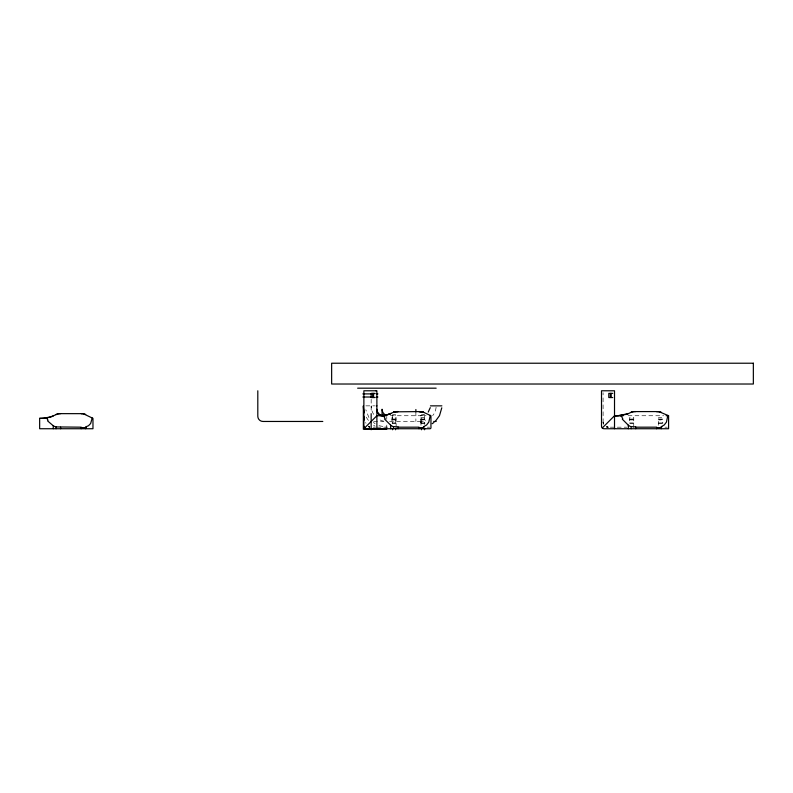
<?xml version="1.0" encoding="UTF-8"?>
<svg xmlns="http://www.w3.org/2000/svg" width="793" height="793" viewBox="0 0 793 793"><rect width="100%" height="100%" fill="white"/><g stroke="black" fill="none" stroke-linecap="round" stroke-linejoin="round"><path stroke-width="0.59" stroke-dasharray="3.96 2.97" d="M424.196 415.046L420.558 415.74L420.558 425.068M365.841 405.857L374.772 405.857M392.485 414.699L395.598 414.699L395.598 425.335M424.612 414.699L421.489 414.699L421.489 425.335M390.384 415.74L426.079 415.74M628.036 415.74L663.682 415.74M391.96 419.071L396.123 419.071M420.974 419.071L425.137 419.071M629.592 419.071L633.756 419.071M658.606 419.071L662.77 419.071M391.96 419.259L396.123 419.259M420.974 419.259L425.137 419.259L425.137 417.505L420.974 417.505L420.974 427.714M629.592 419.259L633.756 419.259M658.606 419.259L662.77 419.259L662.77 417.505L658.606 417.505L658.606 427.576M391.96 419.933L396.123 419.903M420.974 419.903L423.313 419.933M629.592 419.933L633.756 419.903M658.606 419.903L661.203 419.933M373.612 421.46L383.425 421.46M389.561 421.46L422.669 421.46M391.96 422.937L396.123 422.937M420.974 422.937L425.137 422.937M629.592 422.937L633.756 422.937M658.606 422.937L662.77 422.937M392.485 423.611L396.123 423.611M420.974 423.611L425.137 423.611L425.137 420.201M633.756 423.611L629.592 423.611L629.592 417.505L633.756 417.505L633.756 427.576M658.606 423.611L662.244 423.611M373.106 427.179L375.565 427.179M376.794 427.179L389.175 427.179M427.268 427.179L429.727 427.179M606.704 426.931L608.271 427.179L606.645 426.921A5.204 5.204 0 0 0 608.271 427.179L626.738 427.179M664.901 427.179L667.359 427.179M608.271 427.179L606.932 427.001M607.607 427.14L606.358 426.812M369.697 427.09L368.725 426.812L369.697 427.09A5.204 5.204 0 0 1 368.725 426.812L369.3 427.001M378.915 425.682L386.766 427.179L386.766 425.068M373.325 422.411L375.099 423.7M368.914 417.524L365.801 409.743M603.453 423.918L603.126 422.669L603.255 423.323M603.116 422.639L603.077 392.694M603.077 422.005L603.077 422.064A5.204 5.204 0 0 0 603.651 424.364M662.77 422.183L662.77 423.363M424.612 415.304L424.612 419.596M424.612 422.253L424.612 424.433M415.879 411.894L415.879 421.46M396.123 427.714L396.123 417.505L391.96 417.505L391.96 423.611M392.485 415.304L392.485 423.343M386.766 416.375L386.766 419.358M371.164 399.226L371.164 412.866M375.059 426.128A23.403 23.403 0 0 1 373.582 425.197M368.467 420.449A23.403 23.403 0 0 1 365.682 416.008M383.921 421.202A15.602 15.602 0 0 1 379.599 419.715M373.701 414.392A15.602 15.602 0 0 1 371.164 405.857M436.1 407.265A15.602 15.602 0 0 1 432.671 415.691M423.403 421.202A15.602 15.602 0 0 1 420.558 421.46M370.123 427.07A12.48 12.48 0 0 1 368.586 426.019M366.049 423.293A12.48 12.48 0 0 1 365.553 422.5"/><path stroke-width="1.19" d="M430.232 415.393L428.805 422.114L426.594 424.998L423.571 426.743L423.571 428.735M667.865 415.393L666.437 422.114L664.227 424.998L661.203 426.743L661.203 428.735M92.216 418L90.65 423.502L88.519 425.712L85.684 426.921L85.684 428.735M441.79 407.81L439.491 415.671L435.635 420.934M430.272 407.661L428.23 412.092M364.641 427.982L376.883 415.74A15.533 4.005 0 0 0 381.77 415.532L387.737 414.61M602.274 427.982L614.516 415.74A15.553 4.005 0 0 0 620.79 415.393L626.49 414.303A14.086 13.977 -13.1 0 0 628.324 413.649L631.406 412.182M432.225 423.7L433.999 422.411M85.694 414.442A6.711 6.641 -1.9 0 0 84.028 413.956L83.82 413.877A15.444 15.444 0 0 0 81.154 413.668A15.434 15.166 0 0 1 83.533 413.857L92.969 418.337L92.969 428.735L39.65 428.735L39.65 418.337A15.077 4.332 0 0 0 45.974 417.941L48.333 417.544A29.301 29.272 -32.5 0 0 49.384 417.326L58.206 413.837A15.434 15.226 0.6 0 1 60.585 413.639L81.154 413.659M387.866 414.57L393.774 412.182M628.304 413.619L618.58 415.601A58.504 58.504 0 0 1 614.516 415.74L623.12 415.74M631.159 412.291L632.784 411.815A17.258 17.258 0 0 1 635.748 411.587L656.614 411.577A17.823 17.823 0 0 1 659.27 411.765L668.588 415.74L668.588 428.735L604.117 428.735A2.597 2.597 0 0 1 601.51 426.138L601.51 390.78L614.516 390.78L614.516 428.735M385.18 415.126L388.857 414.303A14.086 13.977 -13.1 0 0 390.691 413.649M39.65 418.337A50.593 50.593 0 0 0 43.655 418.179L51.109 416.831A13.6 13.491 -20.5 0 0 53.27 416.008M383.891 415.314L384.536 415.225A47.342 47.342 0 0 1 381.77 415.532L383.386 415.74A6.503 6.503 0 0 1 376.883 409.238L376.883 409.357M357.643 388.183L436.16 388.183M376.883 390.78L363.878 390.78L363.878 427.695A1.041 1.041 0 0 0 364.919 428.735L429.925 428.735A1.041 1.041 0 0 0 430.956 427.695L430.956 415.74L423.571 412.291L419.309 411.587L395.063 411.835A6.869 6.433 0 0 0 393.516 412.271L395.152 411.815A17.258 17.258 0 0 1 398.116 411.587L398.116 411.577A14.244 14.135 4 0 0 393.734 412.043M375.109 393.378L371.164 393.378L371.164 397.541L375.109 397.541M612.741 393.378L608.796 393.378L608.796 397.541L612.741 397.541M362.847 393.903L374.018 393.903M376.239 393.903L377.924 393.903M362.847 397.015L373.8 397.015M376.239 397.015L377.924 397.015M376.239 405.857L376.883 405.857M430.44 405.857L441.879 405.857M380.134 415.74L385.824 415.74M666.13 415.74L668.588 415.74M322.801 421.46L263.008 421.46A5.204 5.204 0 0 1 257.804 416.256L257.804 390.78M433.712 421.46L436.16 421.46M56.055 428.735L56.055 426.921L81.154 427.179L81.154 428.735M56.055 426.892A30.649 15.027 90 0 1 53.24 425.752L47.62 420.934M631.159 428.735L631.159 426.743A29.49 14.611 -90 0 1 628.294 425.177L622.307 419.17M393.526 428.735L393.526 426.743A29.49 14.611 90 0 1 390.662 425.177L384.714 419.239M656.614 428.735L656.614 427.179L635.748 427.179L635.748 428.735M628.304 425.147L628.304 428.735M611.185 393.378L611.185 397.541M610.352 393.378L610.352 397.541M424.612 428.527L424.612 429.766M421.489 428.527L421.489 429.766M418.982 428.735L418.982 427.179L398.116 427.179L398.116 428.735M415.879 409.495L415.879 411.894M395.598 428.527L395.598 429.766M392.485 428.527L392.485 429.766M390.671 425.147L390.671 428.735M382.087 415.74L382.087 409.238A6.503 6.503 0 0 0 385.765 415.096M376.883 428.735L376.883 391.821A1.041 1.041 0 0 0 375.842 390.78M373.553 393.378L373.553 397.541M372.72 393.378L372.72 397.541M371.164 413.659L371.164 429.756M60.585 427.179L60.585 428.735M53.25 425.722L53.25 428.735M381.552 428.676A23.403 23.403 0 0 0 386.766 429.261L363.363 429.261L363.363 405.857A23.403 23.403 0 0 0 364.403 412.756M376.358 428.735A12.48 12.48 0 0 1 374.504 428.597M364.433 419.933A12.48 12.48 0 0 1 363.878 416.256M86.298 426.971A5.184 0.991 6 0 1 81.154 427.526M48.046 420.24A8.039 5.64 72.4 0 1 46.648 417.772M60.585 413.668A15.444 15.444 0 0 0 57.958 413.867L57.711 413.916A6.711 6.671 8.2 0 0 56.035 414.422M661.848 426.822A5.254 1.368 6.5 0 1 656.594 427.546M635.738 426.832A5.254 0.654 0 0 1 632.001 426.634M622.773 418.684A8.634 6.423 76.1 0 1 621.514 416.047M620.969 416.266A5.878 5.343 89.3 0 1 620.82 415.393M656.614 411.706A13.59 13.382 0 0 1 661.223 412.221M631.367 412.043A14.244 14.135 4 0 1 635.748 411.577M381.74 415.681A6.364 6.364 0 0 1 376.705 410.199M366.485 428.735A2.597 2.597 0 0 1 363.878 426.138M424.215 426.822A5.254 1.368 6.5 0 1 418.962 427.546M398.106 426.832A5.254 0.654 0 0 1 394.369 426.634M385.14 418.684A8.634 6.423 76.1 0 1 383.881 416.047M383.336 416.266A5.878 5.343 89.3 0 1 383.188 415.393M418.982 411.587A17.823 17.823 0 0 1 421.638 411.765L422.035 411.835A6.869 6.433 0 0 1 423.581 412.271A13.59 13.382 0 0 0 418.982 411.706M390.691 413.668A20.618 19.31 0 0 1 386.052 414.927M753.35 363.224L331.643 363.224L331.643 384.02L753.35 384.02L753.35 363.224"/></g></svg>
